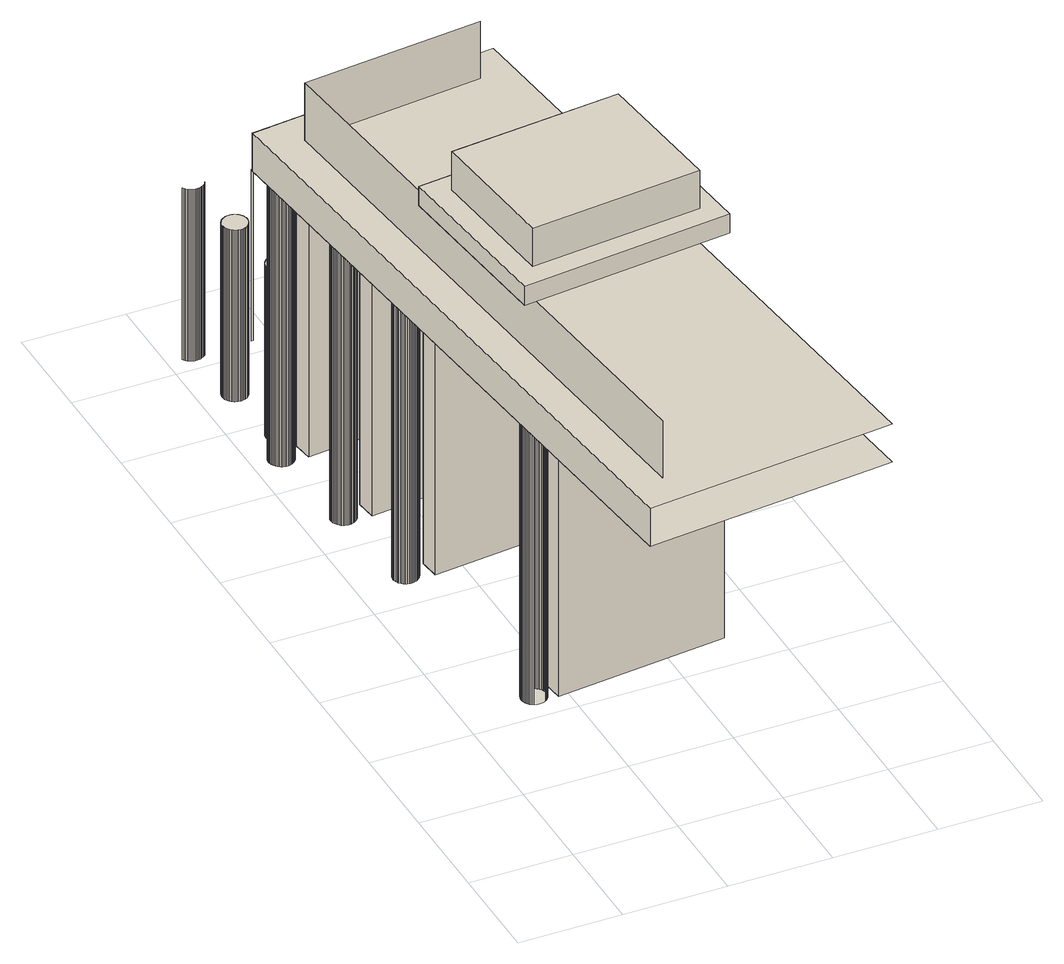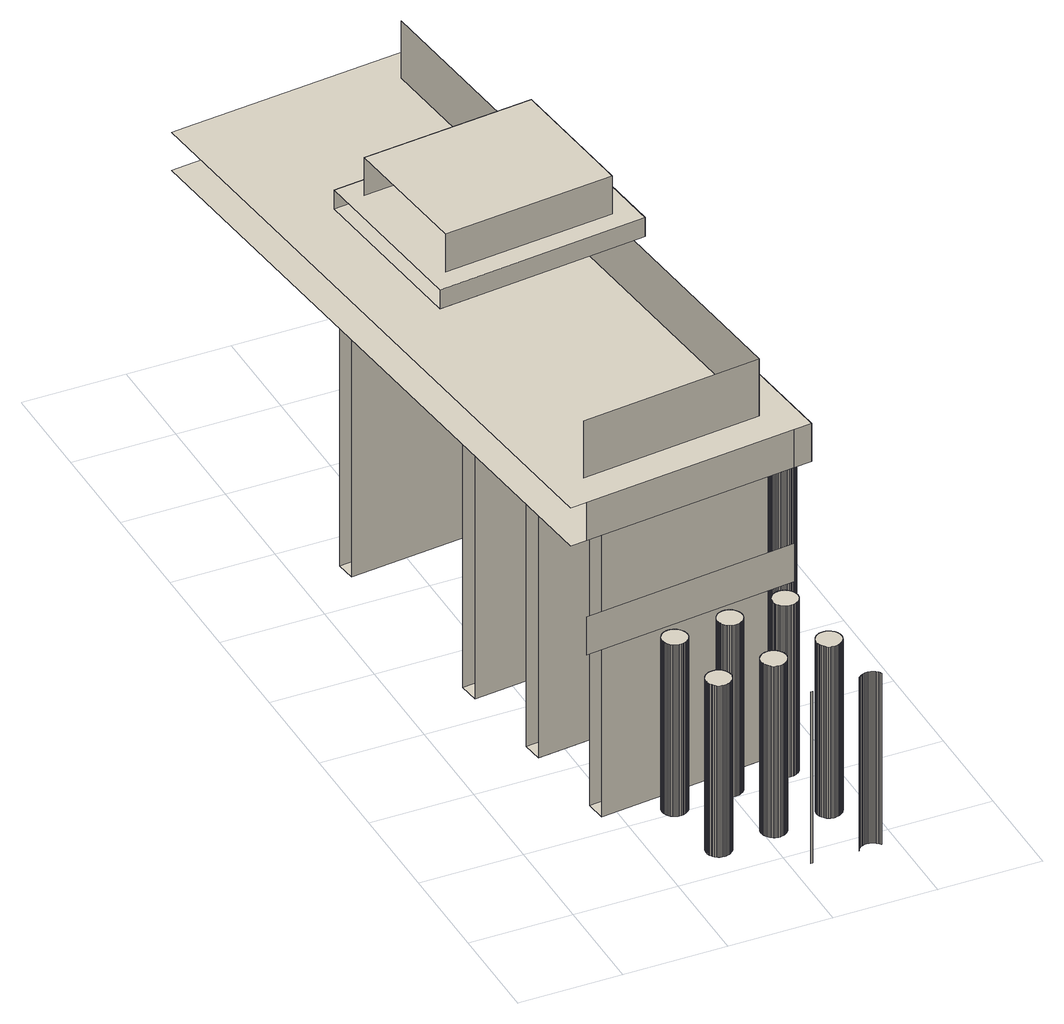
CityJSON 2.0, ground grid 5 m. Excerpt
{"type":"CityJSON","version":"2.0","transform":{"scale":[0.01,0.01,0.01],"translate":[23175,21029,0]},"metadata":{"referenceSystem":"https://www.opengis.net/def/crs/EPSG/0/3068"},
"CityObjects":{
"building1":{"type":"Building","attributes":{"name":"Brandenburger Tor","yearOfConstruction":"1791+01:00","measuredHeight":10,"storeysAboveGround":2},"address":[{"country":"Germany","locality":"Berlin","thoroughfareNumber":"8","thoroughfareName":"Pariser Platz","postcode":"10117"}],"geometry":[{"type":"MultiSurface","lod":"2","boundaries":[[[0,1,2,3]],[[4,5,1,0]],[[3,2,6,7]],[[8,9,5,4]],[[7,6,10,11]],[[11,10,12,13]],[[14,15,9,8]],[[13,12,16,17]],[[18,19,15,14]],[[17,16,20,21]],[[22,23,19,18]],[[21,20,24,25]],[[26,27,23,22]],[[25,24,28,29]],[[29,28,30,31]],[[31,30,32,33]],[[33,32,34,35]],[[35,34,36,37]],[[37,36,38,39]],[[40,41,42,43,44,45,46,47,48,49,50,51,52,53,38,36,34,32,30,28,24,20,16,12,10,6,2,1,5,9,15,19,23,27,54,55,56,57,58,59,60,61,62,63,64,65,66,67,68,69]],[[70,71,72,73,74,75,76,77,78,79,80,81,82,83,84,26,22,18,14,8,4,0,3,7,11,13,17,21,25,29,31,33,35,37,39,85,86,87,88,89,90,91,92,93,94,95,96,97,98,99]],[[39,38,53,85]],[[85,53,52,86]],[[86,52,51,87]],[[76,62,61,77]],[[87,51,50,88]],[[75,63,62,76]],[[88,50,49,89]],[[74,64,63,75]],[[89,49,48,90]],[[73,65,64,74]],[[90,48,47,91]],[[72,66,65,73]],[[91,47,46,92]],[[71,67,66,72]],[[92,46,45,93]],[[70,68,67,71]],[[93,45,44,94]],[[99,69,68,70]],[[98,40,69,99]],[[94,44,43,95]],[[97,41,40,98]],[[100,101,102,103]],[[95,43,42,96]],[[96,42,41,97]],[[104,105,106,107]],[[108,109,110,111]],[[112,113,114,115]],[[116,117,113,112]],[[115,114,118,119]],[[120,121,117,116]],[[119,118,122,123]],[[123,122,124,125]],[[126,127,121,120]],[[125,124,128,129]],[[130,131,127,126]],[[129,128,132,133]],[[134,135,131,130]],[[133,132,136,137]],[[138,139,135,134]],[[137,136,140,141]],[[142,143,139,138]],[[141,140,144,145]],[[146,147,143,142]],[[145,144,148,149]],[[150,151,147,146]],[[149,148,152,153]],[[154,155,151,150]],[[153,152,156,157]],[[158,159,155,154]],[[157,156,160,161]],[[162,163,159,158]],[[164,165,166,167,168,169,170,171,172,173,174,175,176,177,160,156,152,148,144,140,136,132,128,124,122,118,114,113,117,121,127,131,135,139,143,147,151,155,159,163,178,179,180,181,182,183,184,185,186,187]],[[188,189,190,191,192,193,194,195,196,162,158,154,150,146,142,138,134,130,126,120,116,112,115,119,123,125,129,133,137,141,145,149,153,157,161,197,198,199,200,201,202,203,204,205,206,207,208,209,210,211]],[[161,160,177,197]],[[196,178,163,162]],[[197,177,176,198]],[[195,179,178,196]],[[212,213,214,215]],[[198,176,175,199]],[[194,180,179,195]],[[199,175,174,200]],[[216,217,218,219]],[[193,181,180,194]],[[200,174,173,201]],[[192,182,181,193]],[[220,221,222,223]],[[224,225,221,220]],[[223,222,226,227]],[[228,229,225,224]],[[227,226,230,231]],[[201,173,172,202]],[[231,230,232,233]],[[234,235,229,228]],[[191,183,182,192]],[[233,232,236,237]],[[238,239,235,234]],[[202,172,171,203]],[[237,236,240,241]],[[190,184,183,191]],[[242,243,239,238]],[[203,171,170,204]],[[241,240,244,245]],[[189,185,184,190]],[[246,247,243,242]],[[204,170,169,205]],[[188,186,185,189]],[[245,244,248,249]],[[205,169,168,206]],[[211,187,186,188]],[[250,251,247,246]],[[210,164,187,211]],[[206,168,167,207]],[[209,165,164,210]],[[207,167,166,208]],[[208,166,165,209]],[[249,248,252,253]],[[254,255,251,250]],[[253,252,256,257]],[[258,259,255,254]],[[257,256,260,261]],[[262,263,259,258]],[[261,260,264,265]],[[266,267,263,262]],[[265,264,268,269]],[[270,271,267,266]],[[272,273,274,275,276,277,278,279,280,281,282,283,284,285,268,264,260,256,252,248,244,240,236,232,230,226,222,221,225,229,235,239,243,247,251,255,259,263,267,271,286,287,288,289,290,291,292,293,294,295]],[[296,297,298,299,300,301,302,303,304,270,266,262,258,254,250,246,242,238,234,228,224,220,223,227,231,233,237,241,245,249,253,257,261,265,269,305,306,307,308,309,310,311,312,313,314,315,316,317,318,319]],[[269,268,285,305]],[[304,286,271,270]],[[305,285,284,306]],[[303,287,286,304]],[[320,321,322,323]],[[306,284,283,307]],[[302,288,287,303]],[[307,283,282,308]],[[301,289,288,302]],[[308,282,281,309]],[[300,290,289,301]],[[324,325,326,327]],[[328,329,325,324]],[[327,326,330,331]],[[332,333,329,328]],[[331,330,334,335]],[[309,281,280,310]],[[335,334,336,337]],[[338,339,333,332]],[[299,291,290,300]],[[337,336,340,341]],[[342,343,339,338]],[[310,280,279,311]],[[341,340,344,345]],[[298,292,291,299]],[[346,347,343,342]],[[311,279,278,312]],[[345,344,348,349]],[[297,293,292,298]],[[350,351,347,346]],[[312,278,277,313]],[[296,294,293,297]],[[349,348,352,353]],[[313,277,276,314]],[[319,295,294,296]],[[354,355,351,350]],[[318,272,295,319]],[[314,276,275,315]],[[317,273,272,318]],[[315,275,274,316]],[[316,274,273,317]],[[353,352,356,357]],[[358,359,355,354]],[[103,102,360,361]],[[357,356,362,363]],[[364,365,359,358]],[[363,362,366,367]],[[368,369,365,364]],[[367,366,370,371]],[[372,373,369,368]],[[371,370,374,375]],[[376,377,373,372]],[[378,379,380,381,382,383,384,385,386,376,372,368,364,358,354,350,346,342,338,332,328,324,327,331,335,337,341,345,349,353,357,363,367,371,375,387,388,389,390,391,392,393,394,395,396,397,398,399,400,401]],[[402,403,404,405,406,407,408,409,410,411,412,413,414,415,374,370,366,362,356,352,348,344,340,336,334,330,326,325,329,333,339,343,347,351,355,359,365,369,373,377,416,417,418,419,420,421,422,423,424,425]],[[375,374,415,387]],[[386,416,377,376]],[[387,415,414,388]],[[385,417,416,386]],[[426,427,428,429]],[[388,414,413,389]],[[430,431,106,105]],[[384,418,417,385]],[[389,413,412,390]],[[383,419,418,384]],[[432,430,105,104]],[[390,412,411,391]],[[382,420,419,383]],[[107,433,432,104]],[[391,411,410,392]],[[434,435,109,108]],[[381,421,420,382]],[[392,410,409,393]],[[380,422,421,381]],[[393,409,408,394]],[[379,423,422,380]],[[394,408,407,395]],[[378,424,423,379]],[[436,437,438,439]],[[440,441,437,436]],[[439,438,442,443]],[[444,445,441,440]],[[395,407,406,396]],[[443,442,446,447]],[[401,425,424,378]],[[447,446,448,449]],[[400,402,425,401]],[[450,451,445,444]],[[396,406,405,397]],[[399,403,402,400]],[[397,405,404,398]],[[398,404,403,399]],[[449,448,452,453]],[[454,455,451,450]],[[453,452,456,457]],[[458,459,455,454]],[[457,456,460,461]],[[462,463,459,458]],[[461,460,464,465]],[[466,467,463,462]],[[465,464,468,469]],[[470,471,467,466]],[[469,468,472,473]],[[474,475,217,216]],[[476,477,471,470]],[[473,472,478,479]],[[480,481,477,476]],[[479,478,482,483]],[[484,485,481,480]],[[486,487,488,489]],[[483,482,490,491]],[[492,493,485,484]],[[494,495,496,497,498,499,500,501,502,503,504,505,506,507,490,482,478,472,468,464,460,456,452,448,446,442,438,437,441,445,451,455,459,463,467,471,477,481,485,493,508,509,510,511,512,513,514,515,516,517]],[[518,519,520,521,522,523,524,525,526,492,484,480,476,470,466,462,458,454,450,444,440,436,439,443,447,449,453,457,461,465,469,473,479,483,491,527,528,529,530,531,532,533,534,535,536,537,538,539,540,541]],[[491,490,507,527]],[[542,543,544,545]],[[546,547,543,542]],[[526,508,493,492]],[[545,544,548,549]],[[550,551,547,546]],[[549,548,552,553]],[[553,552,554,555]],[[556,557,551,550]],[[555,554,558,559]],[[527,507,506,528]],[[560,561,557,556]],[[525,509,508,526]],[[559,558,562,563]],[[564,565,561,560]],[[528,506,505,529]],[[563,562,566,567]],[[568,569,565,564]],[[524,510,509,525]],[[567,566,570,571]],[[572,434,108,111]],[[109,435,573,110]],[[529,505,504,530]],[[574,575,569,568]],[[523,511,510,524]],[[571,570,576,577]],[[530,504,503,531]],[[578,579,575,574]],[[522,512,511,523]],[[577,576,580,581]],[[531,503,502,532]],[[582,583,579,578]],[[521,513,512,522]],[[581,580,584,585]],[[532,502,501,533]],[[520,514,513,521]],[[586,587,583,582]],[[533,501,500,534]],[[588,474,216,219]],[[217,475,589,218]],[[519,515,514,520]],[[585,584,590,591]],[[534,500,499,535]],[[592,593,587,586]],[[518,516,515,519]],[[535,499,498,536]],[[541,517,516,518]],[[540,494,517,541]],[[536,498,497,537]],[[539,495,494,540]],[[591,590,594,595]],[[537,497,496,538]],[[538,496,495,539]],[[596,597,593,592]],[[598,599,600,601,602,603,604,605,606,596,592,586,582,578,574,568,564,560,556,550,546,542,545,549,553,555,559,563,567,571,577,581,585,591,595,607,608,609,610,611,612,613,614,615,616,617,618,619,620,621]],[[622,623,624,625,626,627,628,629,630,631,632,633,634,635,594,590,584,580,576,570,566,562,558,554,552,548,544,543,547,551,557,561,565,569,575,579,583,587,593,597,636,637,638,639,640,641,642,643,644,645]],[[595,594,635,607]],[[606,636,597,596]],[[646,647,648,649]],[[650,651,647,646]],[[607,635,634,608]],[[652,653,651,650]],[[605,637,636,606]],[[654,655,653,652]],[[608,634,633,609]],[[656,657,655,654]],[[604,638,637,605]],[[609,633,632,610]],[[658,659,657,656]],[[603,639,638,604]],[[610,632,631,611]],[[660,661,659,658]],[[602,640,639,603]],[[611,631,630,612]],[[662,663,661,660]],[[601,641,640,602]],[[612,630,629,613]],[[600,642,641,601]],[[664,665,663,662]],[[613,629,628,614]],[[599,643,642,600]],[[614,628,627,615]],[[666,667,665,664]],[[598,644,643,599]],[[668,669,670,360,102,101,671,672]],[[673,100,103,361,674,675,676,677]],[[615,627,626,616]],[[621,645,644,598]],[[620,622,645,621]],[[616,626,625,617]],[[619,623,622,620]],[[678,679,322,321]],[[617,625,624,618]],[[618,624,623,619]],[[680,681,667,666]],[[682,683,681,680]],[[684,678,321,320]],[[323,685,684,320]],[[686,687,683,682]],[[688,689,687,686]],[[690,691,689,688]],[[692,693,691,690]],[[694,695,693,692]],[[696,697,698,699]],[[700,701,697,696]],[[699,698,702,703]],[[704,705,701,700]],[[703,702,706,707]],[[708,709,428,427]],[[707,706,710,711]],[[712,713,705,704]],[[711,710,714,715]],[[716,717,713,712]],[[715,714,718,719]],[[720,721,717,716]],[[722,708,427,426]],[[719,718,723,724]],[[725,726,721,720]],[[724,723,727,728]],[[429,729,722,426]],[[730,731,726,725]],[[728,727,732,733]],[[734,735,731,730]],[[733,732,736,737]],[[738,739,735,734]],[[737,736,740,741]],[[742,743,739,738]],[[741,740,744,745]],[[746,747,743,742]],[[219,218,589,588]],[[745,744,748,749]],[[750,751,747,746]],[[752,753,754,755,756,757,758,759,760,750,746,742,738,734,730,725,720,716,712,704,700,696,699,703,707,711,715,719,724,728,733,737,741,745,749,761,762,763,764,765,766,767,768,769,770,771,772,773,774,775]],[[776,777,778,779,780,781,782,783,784,785,786,787,788,789,748,744,740,736,732,727,723,718,714,710,706,702,698,697,701,705,713,717,721,726,731,735,739,743,747,751,790,791,792,793,794,795,796,797,798,799]],[[749,748,789,761]],[[800,801,802,803]],[[804,805,801,800]],[[760,790,751,750]],[[803,802,806,807]],[[808,809,805,804]],[[807,806,810,811]],[[811,810,812,813]],[[814,815,809,808]],[[813,812,816,817]],[[761,789,788,762]],[[818,819,815,814]],[[759,791,790,760]],[[817,816,820,821]],[[822,823,819,818]],[[762,788,787,763]],[[821,820,824,825]],[[111,110,573,572]],[[826,827,823,822]],[[758,792,791,759]],[[825,824,828,829]],[[323,322,679,685]],[[763,787,786,764]],[[830,831,832,833]],[[834,835,827,826]],[[757,793,792,758]],[[829,828,836,837]],[[764,786,785,765]],[[838,839,835,834]],[[756,794,793,757]],[[840,841,488,487]],[[837,836,842,843]],[[765,785,784,766]],[[844,845,839,838]],[[755,795,794,756]],[[843,842,846,847]],[[766,784,783,767]],[[754,796,795,755]],[[848,849,845,844]],[[850,840,487,486]],[[767,783,782,768]],[[753,797,796,754]],[[847,846,851,852]],[[768,782,781,769]],[[853,854,849,848]],[[752,798,797,753]],[[489,855,850,486]],[[769,781,780,770]],[[775,799,798,752]],[[774,776,799,775]],[[770,780,779,771]],[[773,777,776,774]],[[852,851,856,857]],[[771,779,778,772]],[[772,778,777,773]],[[858,859,854,853]],[[860,861,862,863,864,865,866,867,868,869,870,871,872,873,856,851,846,842,836,828,824,820,816,812,810,806,802,801,805,809,815,819,823,827,835,839,845,849,854,859,874,875,876,877,878,879,880,881,882,883]],[[884,885,886,887,888,889,890,891,892,858,853,848,844,838,834,826,822,818,814,808,804,800,803,807,811,813,817,821,825,829,837,843,847,852,857,893,894,895,896,897,898,899,900,901,902,903,904,905,906,907]],[[857,856,873,893]],[[892,874,859,858]],[[893,873,872,894]],[[891,875,874,892]],[[894,872,871,895]],[[890,876,875,891]],[[895,871,870,896]],[[889,877,876,890]],[[896,870,869,897]],[[888,878,877,889]],[[897,869,868,898]],[[887,879,878,888]],[[898,868,867,899]],[[886,880,879,887]],[[908,909,910,911]],[[899,867,866,900]],[[885,881,880,886]],[[900,866,865,901]],[[429,428,709,729]],[[884,882,881,885]],[[901,865,864,902]],[[907,883,882,884]],[[906,860,883,907]],[[902,864,863,903]],[[905,861,860,906]],[[903,863,862,904]],[[904,862,861,905]],[[215,214,912,913]],[[489,488,841,855]],[[914,915,916,917]],[[918,919,915,914]],[[917,916,920,921]],[[922,923,919,918]],[[921,920,924,925]],[[925,924,926,927]],[[928,929,923,922]],[[927,926,930,931]],[[932,933,929,928]],[[931,930,934,935]],[[936,937,933,932]],[[935,934,938,939]],[[940,941,937,936]],[[361,360,670,674]],[[939,938,942,943]],[[944,945,941,940]],[[943,942,946,947]],[[948,949,945,944]],[[947,946,950,951]],[[952,953,949,948]],[[951,950,954,955]],[[956,957,953,952]],[[955,954,958,959]],[[960,961,957,956]],[[959,958,962,963]],[[964,965,961,960]],[[966,967,968,969,970,971,972,973,974,964,960,956,952,948,944,940,936,932,928,922,918,914,917,921,925,927,931,935,939,943,947,951,955,959,963,975,976,977,978,979,980,981,982,983,984,985,986,987,988,989]],[[990,991,992,993,994,995,996,997,998,999,1000,1001,1002,1003,962,958,954,950,946,942,938,934,930,926,924,920,916,915,919,923,929,933,937,941,945,949,953,957,961,965,1004,1005,1006,1007,1008,1009,1010,1011,1012,1013]],[[963,962,1003,975]],[[1014,1015,1016,1017]],[[1018,1019,1015,1014]],[[974,1004,965,964]],[[1017,1016,1020,1021]],[[1022,1023,1019,1018]],[[1021,1020,1024,1025]],[[1025,1024,1026,1027]],[[1028,1029,1023,1022]],[[1027,1026,1030,1031]],[[975,1003,1002,976]],[[1032,1033,1029,1028]],[[973,1005,1004,974]],[[1031,1030,1034,1035]],[[1036,1037,1033,1032]],[[976,1002,1001,977]],[[1035,1034,1038,1039]],[[1040,1041,1037,1036]],[[972,1006,1005,973]],[[1039,1038,1042,1043]],[[977,1001,1000,978]],[[1044,1045,1041,1040]],[[971,1007,1006,972]],[[1043,1042,1046,1047]],[[978,1000,999,979]],[[1048,1049,1045,1044]],[[970,1008,1007,971]],[[1047,1046,1050,1051]],[[979,999,998,980]],[[1052,1053,1049,1048]],[[969,1009,1008,970]],[[1051,1050,1054,1055]],[[980,998,997,981]],[[968,1010,1009,969]],[[1056,1057,1053,1052]],[[981,997,996,982]],[[967,1011,1010,968]],[[1055,1054,1058,1059]],[[982,996,995,983]],[[1060,1061,1057,1056]],[[966,1012,1011,967]],[[983,995,994,984]],[[989,1013,1012,966]],[[988,990,1013,989]],[[984,994,993,985]],[[987,991,990,988]],[[1059,1058,1062,1063]],[[985,993,992,986]],[[986,992,991,987]],[[1064,1065,1061,1060]],[[1066,1067,1068,1069,1070,1071,1072,1073,1074,1075,1076,1077,1078,1079,1062,1058,1054,1050,1046,1042,1038,1034,1030,1026,1024,1020,1016,1015,1019,1023,1029,1033,1037,1041,1045,1049,1053,1057,1061,1065,1080,1081,1082,1083,1084,1085,1086,1087,1088,1089]],[[1090,1091,1092,1093,1094,1095,1096,1097,1098,1064,1060,1056,1052,1048,1044,1040,1036,1032,1028,1022,1018,1014,1017,1021,1025,1027,1031,1035,1039,1043,1047,1051,1055,1059,1063,1099,1100,1101,1102,1103,1104,1105,1106,1107,1108,1109,1110,1111,1112,1113]],[[1063,1062,1079,1099]],[[1098,1080,1065,1064]],[[1099,1079,1078,1100]],[[1097,1081,1080,1098]],[[1100,1078,1077,1101]],[[1096,1082,1081,1097]],[[1101,1077,1076,1102]],[[1095,1083,1082,1096]],[[1102,1076,1075,1103]],[[1094,1084,1083,1095]],[[1103,1075,1074,1104]],[[1093,1085,1084,1094]],[[1104,1074,1073,1105]],[[1092,1086,1085,1093]],[[1105,1073,1072,1106]],[[1091,1087,1086,1092]],[[1106,1072,1071,1107]],[[1090,1088,1087,1091]],[[1107,1071,1070,1108]],[[1113,1089,1088,1090]],[[1112,1066,1089,1113]],[[1108,1070,1069,1109]],[[1111,1067,1066,1112]],[[1109,1069,1068,1110]],[[1110,1068,1067,1111]]]}]}
},
"vertices":[
[299,1129,0],[299,1129,1500],[297,1136,1500],[297,1136,0],[302,1122,0],[302,1122,1500],[296,1144,1500],[296,1144,0],[306,1115,0],[306,1115,1500],[296,1148,1500],[296,1148,0],[296,1152,1500],[296,1152,0],[311,1108,0],[311,1108,1500],[297,1160,1500],[297,1160,0],[316,1103,0],[316,1103,1500],[299,1167,1500],[299,1167,0],[323,1098,0],[323,1098,1500],[302,1175,1500],[302,1175,0],[329,1094,0],[329,1094,1500],[306,1182,1500],[306,1182,0],[311,1188,1500],[311,1188,0],[316,1193,1500],[316,1193,0],[323,1198,1500],[323,1198,0],[329,1202,1500],[329,1202,0],[337,1205,1500],[337,1205,0],[416,1152,1500],[415,1160,1500],[413,1167,1500],[410,1175,1500],[406,1182,1500],[401,1188,1500],[396,1193,1500],[389,1198,1500],[383,1202,1500],[375,1205,1500],[368,1207,1500],[360,1208,1500],[352,1208,1500],[344,1207,1500],[337,1091,1500],[344,1089,1500],[352,1088,1500],[360,1088,1500],[368,1089,1500],[375,1091,1500],[383,1094,1500],[389,1098,1500],[396,1103,1500],[401,1108,1500],[406,1115,1500],[410,1122,1500],[413,1129,1500],[415,1136,1500],[416,1144,1500],[416,1148,1500],[416,1144,0],[415,1136,0],[413,1129,0],[410,1122,0],[406,1115,0],[401,1108,0],[396,1103,0],[389,1098,0],[383,1094,0],[375,1091,0],[368,1089,0],[360,1088,0],[352,1088,0],[344,1089,0],[337,1091,0],[344,1207,0],[352,1208,0],[360,1208,0],[368,1207,0],[375,1205,0],[383,1202,0],[389,1198,0],[396,1193,0],[401,1188,0],[406,1182,0],[410,1175,0],[413,1167,0],[415,1160,0],[416,1152,0],[416,1148,0],[372,12,1500],[372,12,1700],[32,3297,1700],[32,3297,1500],[442,1202,0],[453,1102,0],[453,1102,1500],[442,1202,1500],[353,1234,2000],[353,1234,2100],[263,2109,2100],[263,2109,2000],[189,2186,0],[189,2186,1500],[186,2194,1500],[186,2194,0],[192,2179,0],[192,2179,1500],[185,2202,1500],[185,2202,0],[195,2172,0],[195,2172,1500],[185,2206,1500],[185,2206,0],[185,2210,1500],[185,2210,0],[200,2166,0],[200,2166,1500],[186,2217,1500],[186,2217,0],[206,2160,0],[206,2160,1500],[189,2225,1500],[189,2225,0],[212,2156,0],[212,2156,1500],[192,2232,1500],[192,2232,0],[219,2152,0],[219,2152,1500],[195,2239,1500],[195,2239,0],[226,2149,0],[226,2149,1500],[200,2245,1500],[200,2245,0],[234,2147,0],[234,2147,1500],[206,2251,1500],[206,2251,0],[242,2146,0],[242,2146,1500],[212,2256,1500],[212,2256,0],[249,2146,0],[249,2146,1500],[219,2260,1500],[219,2260,0],[257,2147,0],[257,2147,1500],[226,2263,1500],[226,2263,0],[265,2149,0],[265,2149,1500],[305,2210,1500],[304,2217,1500],[302,2225,1500],[299,2232,1500],[295,2239,1500],[291,2245,1500],[285,2251,1500],[279,2256,1500],[272,2260,1500],[265,2263,1500],[257,2265,1500],[249,2266,1500],[242,2266,1500],[234,2265,1500],[272,2152,1500],[279,2156,1500],[285,2160,1500],[291,2166,1500],[295,2172,1500],[299,2179,1500],[302,2186,1500],[304,2194,1500],[305,2202,1500],[305,2206,1500],[305,2202,0],[304,2194,0],[302,2186,0],[299,2179,0],[295,2172,0],[291,2166,0],[285,2160,0],[279,2156,0],[272,2152,0],[234,2265,0],[242,2266,0],[249,2266,0],[257,2265,0],[265,2263,0],[272,2260,0],[279,2256,0],[285,2251,0],[291,2245,0],[295,2239,0],[299,2232,0],[302,2225,0],[304,2217,0],[305,2210,0],[305,2206,0],[519,193,1700],[519,193,2000],[213,3151,2000],[213,3151,1700],[448,1355,2100],[448,1355,2300],[379,2026,2300],[379,2026,2100],[135,2699,0],[135,2699,1500],[133,2707,1500],[133,2707,0],[138,2692,0],[138,2692,1500],[132,2715,1500],[132,2715,0],[142,2685,0],[142,2685,1500],[132,2718,1500],[132,2718,0],[132,2722,1500],[132,2722,0],[147,2679,0],[147,2679,1500],[133,2730,1500],[133,2730,0],[152,2673,0],[152,2673,1500],[135,2738,1500],[135,2738,0],[158,2668,0],[158,2668,1500],[138,2745,1500],[138,2745,0],[165,2665,0],[165,2665,1500],[142,2752,1500],[142,2752,0],[172,2662,0],[172,2662,1500],[147,2758,1500],[147,2758,0],[180,2659,0],[180,2659,1500],[152,2764,1500],[152,2764,0],[188,2658,0],[188,2658,1500],[158,2768,1500],[158,2768,0],[196,2658,0],[196,2658,1500],[165,2772,1500],[165,2772,0],[204,2659,0],[204,2659,1500],[172,2775,1500],[172,2775,0],[211,2662,0],[211,2662,1500],[252,2722,1500],[251,2730,1500],[249,2738,1500],[246,2745,1500],[242,2752,1500],[237,2758,1500],[231,2764,1500],[225,2768,1500],[218,2772,1500],[211,2775,1500],[204,2777,1500],[196,2778,1500],[188,2778,1500],[180,2777,1500],[218,2665,1500],[225,2668,1500],[231,2673,1500],[237,2679,1500],[242,2685,1500],[246,2692,1500],[249,2699,1500],[251,2707,1500],[252,2715,1500],[252,2718,1500],[252,2715,0],[251,2707,0],[249,2699,0],[246,2692,0],[242,2685,0],[237,2679,0],[231,2673,0],[225,2668,0],[218,2665,0],[180,2777,0],[188,2778,0],[196,2778,0],[204,2777,0],[211,2775,0],[218,2772,0],[225,2768,0],[231,2764,0],[237,2758,0],[242,2752,0],[246,2745,0],[249,2738,0],[251,2730,0],[252,2722,0],[252,2718,0],[354,2257,0],[365,2158,0],[365,2158,1500],[354,2257,1500],[81,3212,0],[81,3212,1500],[79,3219,1500],[79,3219,0],[84,3205,0],[84,3205,1500],[78,3227,1500],[78,3227,0],[88,3198,0],[88,3198,1500],[78,3231,1500],[78,3231,0],[78,3235,1500],[78,3235,0],[93,3192,0],[93,3192,1500],[79,3243,1500],[79,3243,0],[99,3186,0],[99,3186,1500],[81,3251,1500],[81,3251,0],[105,3181,0],[105,3181,1500],[84,3258,1500],[84,3258,0],[112,3177,0],[112,3177,1500],[88,3265,1500],[88,3265,0],[119,3174,0],[119,3174,1500],[93,3271,1500],[93,3271,0],[126,3172,0],[126,3172,1500],[118,3306,1700],[118,3306,1500],[99,3276,1500],[99,3276,0],[134,3171,0],[134,3171,1500],[105,3281,1500],[105,3281,0],[142,3171,0],[142,3171,1500],[112,3285,1500],[112,3285,0],[150,3172,0],[150,3172,1500],[119,3288,1500],[119,3288,0],[158,3174,0],[158,3174,1500],[198,3227,0],[197,3219,0],[195,3212,0],[192,3205,0],[188,3198,0],[183,3192,0],[178,3186,0],[172,3181,0],[165,3177,0],[126,3290,0],[134,3291,0],[142,3291,0],[150,3290,0],[158,3288,0],[165,3285,0],[172,3281,0],[178,3276,0],[183,3271,0],[188,3265,0],[192,3258,0],[195,3251,0],[197,3243,0],[198,3235,0],[198,3231,0],[198,3235,1500],[197,3243,1500],[195,3251,1500],[192,3258,1500],[188,3265,1500],[183,3271,1500],[178,3276,1500],[172,3281,1500],[165,3285,1500],[158,3288,1500],[150,3290,1500],[142,3291,1500],[134,3291,1500],[126,3290,1500],[165,3177,1500],[172,3181,1500],[178,3186,1500],[183,3192,1500],[188,3198,1500],[192,3205,1500],[195,3212,1500],[197,3219,1500],[198,3227,1500],[198,3231,1500],[297,2775,0],[308,2675,0],[308,2675,1500],[297,2775,1500],[1286,1195,0],[1286,1195,1500],[1275,1294,0],[1275,1294,1500],[1384,1349,2000],[1384,1349,2100],[150,3382,0],[150,3382,900],[148,3390,900],[148,3390,0],[153,3375,0],[153,3375,900],[147,3397,900],[147,3397,0],[157,3368,0],[157,3368,900],[147,3401,900],[147,3401,0],[147,3405,900],[147,3405,0],[162,3362,0],[162,3362,900],[148,3413,900],[148,3413,0],[167,3356,0],[167,3356,900],[150,3421,900],[150,3421,0],[173,3351,0],[173,3351,900],[153,3428,900],[153,3428,0],[180,3347,0],[180,3347,900],[157,3435,900],[157,3435,0],[188,3344,0],[188,3344,900],[162,3441,900],[162,3441,0],[195,3342,0],[195,3342,900],[167,3447,900],[167,3447,0],[1284,1442,2100],[1284,1442,2300],[203,3341,0],[203,3341,900],[173,3451,900],[173,3451,0],[211,3341,0],[211,3341,900],[180,3455,900],[180,3455,0],[219,3342,0],[219,3342,900],[239,3292,0],[250,3193,0],[250,3193,1500],[239,3292,1500],[188,3458,900],[188,3458,0],[226,3344,0],[226,3344,900],[267,3405,900],[266,3413,900],[264,3421,900],[261,3428,900],[257,3435,900],[252,3441,900],[247,3447,900],[240,3451,900],[233,3455,900],[226,3458,900],[219,3460,900],[211,3461,900],[203,3461,900],[195,3460,900],[233,3347,900],[240,3351,900],[247,3356,900],[252,3362,900],[257,3368,900],[261,3375,900],[264,3382,900],[266,3390,900],[267,3397,900],[267,3401,900],[267,3397,0],[266,3390,0],[264,3382,0],[261,3375,0],[257,3368,0],[252,3362,0],[247,3356,0],[240,3351,0],[233,3347,0],[195,3460,0],[203,3461,0],[211,3461,0],[219,3460,0],[226,3458,0],[233,3455,0],[240,3451,0],[247,3447,0],[252,3441,0],[257,3435,0],[261,3428,0],[264,3421,0],[266,3413,0],[267,3405,0],[267,3401,0],[110,3740,0],[110,3740,900],[108,3747,900],[108,3747,0],[113,3732,0],[113,3732,900],[107,3755,900],[107,3755,0],[117,3726,0],[117,3726,900],[107,3759,900],[107,3759,0],[107,3763,900],[107,3763,0],[122,3719,0],[122,3719,900],[108,3771,900],[108,3771,0],[128,3714,0],[128,3714,900],[110,3778,900],[110,3778,0],[134,3709,0],[134,3709,900],[113,3786,900],[113,3786,0],[141,3705,0],[141,3705,900],[117,3792,900],[117,3792,0],[1293,2223,2000],[1293,2223,2100],[148,3702,0],[148,3702,900],[122,3799,900],[122,3799,0],[155,3700,0],[155,3700,900],[128,3804,900],[128,3804,0],[163,3699,0],[163,3699,900],[134,3809,900],[134,3809,0],[171,3699,0],[171,3699,900],[1214,2113,2100],[1214,2113,2300],[141,3813,900],[141,3813,0],[179,3700,0],[179,3700,900],[148,3816,900],[148,3816,0],[186,3702,0],[186,3702,900],[227,3755,0],[226,3747,0],[224,3740,0],[221,3732,0],[217,3726,0],[212,3719,0],[207,3714,0],[201,3709,0],[194,3705,0],[155,3818,0],[163,3819,0],[171,3819,0],[179,3818,0],[186,3816,0],[194,3813,0],[201,3809,0],[207,3804,0],[212,3799,0],[217,3792,0],[221,3786,0],[224,3778,0],[226,3771,0],[227,3763,0],[227,3759,0],[227,3763,900],[226,3771,900],[224,3778,900],[221,3786,900],[217,3792,900],[212,3799,900],[207,3804,900],[201,3809,900],[194,3813,900],[186,3816,900],[179,3818,900],[171,3819,900],[163,3819,900],[155,3818,900],[194,3705,900],[201,3709,900],[207,3714,900],[212,3719,900],[217,3726,900],[221,3732,900],[224,3740,900],[226,3747,900],[227,3755,900],[227,3759,900],[77,4083,0],[77,4083,900],[73,4090,900],[73,4090,0],[82,4077,0],[82,4077,900],[88,4071,0],[88,4071,900],[94,4067,0],[94,4067,900],[101,4063,0],[101,4063,900],[108,4060,0],[108,4060,900],[116,4058,0],[116,4058,900],[123,4057,0],[123,4057,900],[131,4057,0],[131,4057,900],[139,4058,0],[139,4058,900],[1586,141,1700],[1242,3431,1700],[1162,3422,1700],[458,21,1700],[1515,131,1700],[458,21,1500],[1162,3422,1500],[1242,3431,1500],[1586,141,1500],[1515,131,1500],[1198,2250,0],[1198,2250,1500],[147,4060,0],[147,4060,900],[154,4063,0],[154,4063,900],[1187,2350,0],[1187,2350,1500],[161,4067,0],[161,4067,900],[167,4071,0],[167,4071,900],[173,4077,0],[173,4077,900],[177,4083,0],[177,4083,900],[181,4090,0],[181,4090,900],[428,3413,0],[428,3413,900],[426,3421,900],[426,3421,0],[431,3406,0],[431,3406,900],[425,3428,900],[425,3428,0],[435,3399,0],[435,3399,900],[425,3432,900],[425,3432,0],[1140,2768,0],[1140,2768,1500],[425,3436,900],[425,3436,0],[439,3393,0],[439,3393,900],[426,3444,900],[426,3444,0],[445,3387,0],[445,3387,900],[428,3452,900],[428,3452,0],[451,3382,0],[451,3382,900],[1129,2867,0],[431,3459,900],[431,3459,0],[458,3378,0],[458,3378,900],[435,3466,900],[435,3466,0],[1129,2867,1500],[465,3375,0],[465,3375,900],[439,3472,900],[439,3472,0],[473,3373,0],[473,3373,900],[445,3477,900],[445,3477,0],[481,3372,0],[481,3372,900],[451,3482,900],[451,3482,0],[488,3372,0],[488,3372,900],[458,3486,900],[458,3486,0],[496,3373,0],[496,3373,900],[465,3489,900],[465,3489,0],[504,3375,0],[504,3375,900],[545,3428,0],[544,3421,0],[541,3413,0],[538,3406,0],[535,3399,0],[530,3393,0],[524,3387,0],[518,3382,0],[511,3378,0],[473,3491,0],[481,3492,0],[488,3492,0],[496,3491,0],[504,3489,0],[511,3486,0],[518,3482,0],[524,3477,0],[530,3472,0],[535,3466,0],[538,3459,0],[541,3452,0],[544,3444,0],[545,3436,0],[545,3432,0],[545,3436,900],[544,3444,900],[541,3452,900],[538,3459,900],[535,3466,900],[530,3472,900],[524,3477,900],[518,3482,900],[511,3486,900],[504,3489,900],[496,3491,900],[488,3492,900],[481,3492,900],[473,3491,900],[511,3378,900],[518,3382,900],[524,3387,900],[530,3393,900],[535,3399,900],[538,3406,900],[541,3413,900],[544,3421,900],[545,3428,900],[545,3432,900],[388,3770,0],[388,3770,900],[386,3778,900],[386,3778,0],[391,3763,0],[391,3763,900],[385,3786,900],[385,3786,0],[395,3756,0],[395,3756,900],[385,3790,900],[385,3790,0],[385,3794,900],[385,3794,0],[400,3750,0],[400,3750,900],[386,3802,900],[386,3802,0],[405,3745,0],[405,3745,900],[388,3809,900],[388,3809,0],[411,3740,0],[411,3740,900],[391,3816,900],[391,3816,0],[418,3736,0],[418,3736,900],[395,3823,900],[395,3823,0],[1162,3422,900],[1162,3422,1100],[118,3306,1100],[118,3306,900],[425,3733,0],[425,3733,900],[400,3829,900],[400,3829,0],[433,3731,0],[433,3731,900],[1083,3285,0],[1083,3285,1500],[405,3835,900],[405,3835,0],[441,3730,0],[441,3730,900],[411,3840,900],[411,3840,0],[449,3730,0],[449,3730,900],[1072,3385,0],[418,3844,900],[418,3844,0],[457,3731,0],[457,3731,900],[1072,3385,1500],[425,3847,900],[425,3847,0],[464,3733,0],[464,3733,900],[505,3794,900],[504,3802,900],[502,3809,900],[499,3816,900],[495,3823,900],[490,3829,900],[484,3835,900],[478,3840,900],[471,3844,900],[464,3847,900],[457,3849,900],[449,3850,900],[441,3850,900],[433,3849,900],[471,3736,900],[478,3740,900],[484,3745,900],[490,3750,900],[495,3756,900],[499,3763,900],[502,3770,900],[504,3778,900],[505,3786,900],[505,3790,900],[505,3786,0],[504,3778,0],[502,3770,0],[499,3763,0],[495,3756,0],[490,3750,0],[484,3745,0],[478,3740,0],[471,3736,0],[433,3849,0],[441,3850,0],[449,3850,0],[457,3849,0],[464,3847,0],[471,3844,0],[478,3840,0],[484,3835,0],[490,3829,0],[495,3823,0],[499,3816,0],[502,3809,0],[504,3802,0],[505,3794,0],[505,3790,0],[409,4087,0],[409,4087,900],[401,4087,900],[401,4087,0],[1095,3249,2000],[1095,3249,1700],[705,3444,0],[705,3444,900],[703,3451,900],[703,3451,0],[708,3437,0],[708,3437,900],[702,3459,900],[702,3459,0],[712,3430,0],[712,3430,900],[702,3463,900],[702,3463,0],[702,3467,900],[702,3467,0],[717,3423,0],[717,3423,900],[703,3475,900],[703,3475,0],[723,3418,0],[723,3418,900],[705,3482,900],[705,3482,0],[729,3413,0],[729,3413,900],[708,3490,900],[708,3490,0],[736,3409,0],[736,3409,900],[712,3497,900],[712,3497,0],[743,3406,0],[743,3406,900],[717,3503,900],[717,3503,0],[750,3404,0],[750,3404,900],[723,3508,900],[723,3508,0],[758,3403,0],[758,3403,900],[729,3513,900],[729,3513,0],[766,3403,0],[766,3403,900],[736,3517,900],[736,3517,0],[774,3404,0],[774,3404,900],[743,3520,900],[743,3520,0],[782,3406,0],[782,3406,900],[822,3459,0],[821,3451,0],[819,3444,0],[816,3437,0],[812,3430,0],[807,3423,0],[802,3418,0],[796,3413,0],[789,3409,0],[750,3522,0],[758,3523,0],[766,3523,0],[774,3522,0],[782,3520,0],[789,3517,0],[796,3513,0],[802,3508,0],[807,3503,0],[812,3497,0],[816,3490,0],[819,3482,0],[821,3475,0],[822,3467,0],[822,3463,0],[822,3467,900],[821,3475,900],[819,3482,900],[816,3490,900],[812,3497,900],[807,3503,900],[802,3508,900],[796,3513,900],[789,3517,900],[782,3520,900],[774,3522,900],[766,3523,900],[758,3523,900],[750,3522,900],[789,3409,900],[796,3413,900],[802,3418,900],[807,3423,900],[812,3430,900],[816,3437,900],[819,3444,900],[821,3451,900],[822,3459,900],[822,3463,900],[666,3801,0],[666,3801,900],[664,3809,900],[664,3809,0],[669,3794,0],[669,3794,900],[662,3817,900],[662,3817,0],[672,3787,0],[672,3787,900],[662,3821,900],[662,3821,0],[662,3825,900],[662,3825,0],[677,3781,0],[677,3781,900],[664,3832,900],[664,3832,0],[683,3775,0],[683,3775,900],[666,3840,900],[666,3840,0],[689,3771,0],[689,3771,900],[669,3847,900],[669,3847,0],[696,3767,0],[696,3767,900],[672,3854,900],[672,3854,0],[703,3764,0],[703,3764,900],[677,3860,900],[677,3860,0],[711,3762,0],[711,3762,900],[683,3866,900],[683,3866,0],[719,3761,0],[719,3761,900],[689,3871,900],[689,3871,0],[726,3761,0],[726,3761,900],[696,3875,900],[696,3875,0],[734,3762,0],[734,3762,900],[703,3878,900],[703,3878,0],[742,3764,0],[742,3764,900],[782,3825,900],[781,3832,900],[779,3840,900],[776,3847,900],[772,3854,900],[768,3860,900],[762,3866,900],[756,3871,900],[749,3875,900],[742,3878,900],[734,3880,900],[726,3881,900],[719,3881,900],[711,3880,900],[749,3767,900],[756,3771,900],[762,3775,900],[768,3781,900],[772,3787,900],[776,3794,900],[779,3801,900],[781,3809,900],[782,3817,900],[782,3821,900],[782,3817,0],[781,3809,0],[779,3801,0],[776,3794,0],[772,3787,0],[768,3781,0],[762,3775,0],[756,3771,0],[749,3767,0],[711,3880,0],[719,3881,0],[726,3881,0],[734,3880,0],[742,3878,0],[749,3875,0],[756,3871,0],[762,3866,0],[768,3860,0],[772,3854,0],[776,3847,0],[779,3840,0],[781,3832,0],[782,3825,0],[782,3821,0]
]}
